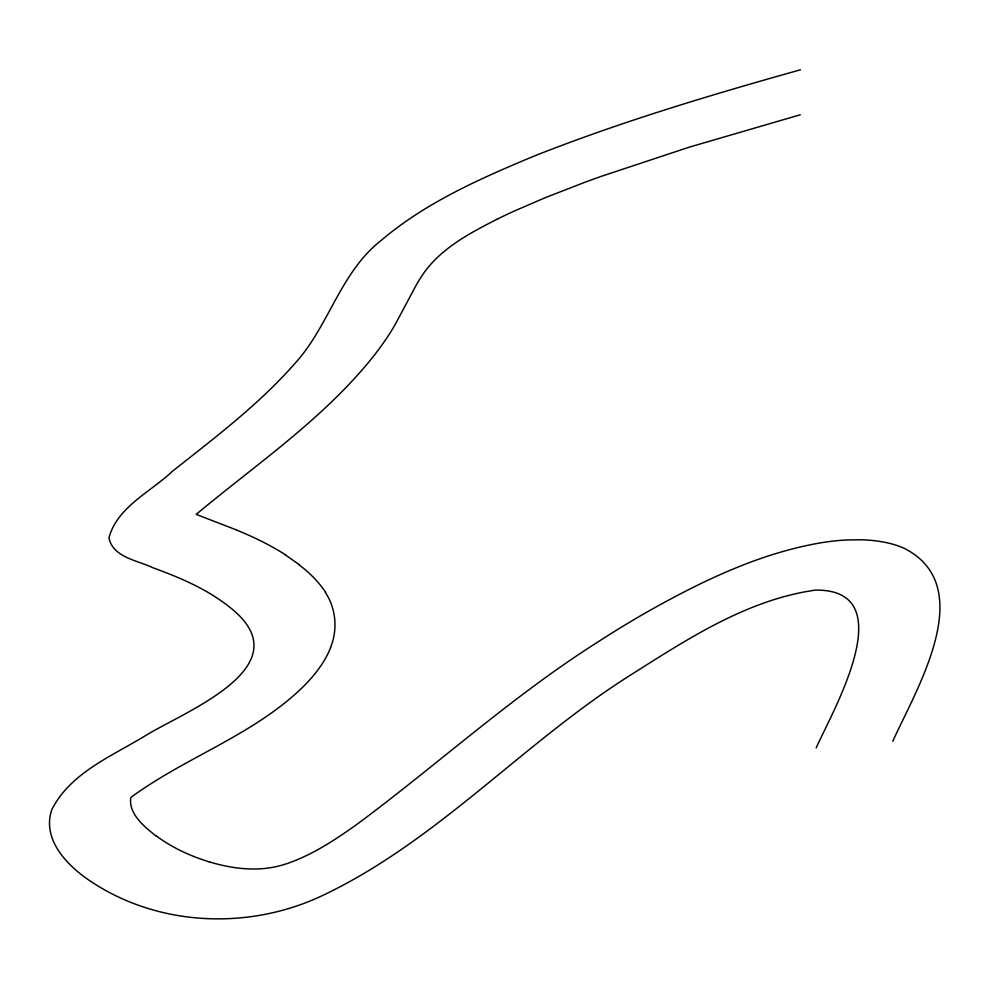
<?xml version="1.0" encoding="UTF-8"?>
<svg xmlns="http://www.w3.org/2000/svg" width="989" height="989" viewBox="0 0 989 989"><rect width="100%" height="100%" fill="white"/><g stroke="black" fill="none" stroke-linecap="round" stroke-linejoin="round"><path stroke-width="1.48" d="M330.511 647.523C337.904 629.696 336.062 608.569 325.381 592.46M816.16 747.907C832.132 711.969 903.686 589.234 815.517 590.099C746.003 599.878 685.637 640.291 627.471 677.02C522.155 744.173 436.965 841.009 323.354 895.132C250.081 930.253 159.316 926.928 91.136 881.619C68.031 866.438 41.563 840.007 51.762 809.744C70.491 772.545 112.449 755.955 146.187 735.21C186.983 710.349 304.563 665.399 229.399 606.937C206.788 588.987 179.911 577.588 152.998 567.773C137.731 560.404 112.87 557.499 108.951 537.868C117.085 506.998 150.884 491.817 172.543 471.16C215.243 437.447 259.031 404.328 295.093 363.272C328.929 326.061 340.129 272.865 380.617 240.883C425.591 202.498 480.444 178.477 534.517 155.916C621.253 121.672 710.695 94.944 800.435 69.799M892.758 741.293C916.061 689.444 979.592 586.341 903.909 548.166A145.371 72.902 -21 0 0 861.703 539.784L847.35 539.945A155.162 77.822 -21 0 0 822.539 542.528C758.65 553.123 699.582 582.187 643.752 613.897A620.128 311.003 -21 0 0 597.566 642.182C512.549 695.996 438.09 764.077 357.511 823.936C335.172 839.834 311.869 855.374 285.636 864.065A56.818 28.496 -21 0 1 269.243 867.909C249.203 870.777 228.743 867.699 209.495 861.926M497.516 219.002C469.132 233.466 439.104 249.129 421.326 276.722A242.144 121.437 -21 0 0 416.122 285.289L395.241 324.429A377.452 189.295 -21 0 1 362.604 369.354C314.119 425.258 252.652 467.278 196.168 514.379L236.445 529.931M800.262 114.786L689.63 147.04L601.386 176.302A790.199 396.292 -21 0 0 583.819 182.693L545.421 197.615L514.317 211.04A325.9 163.445 -21 0 0 497.516 218.989M285.191 554.755L298.777 564.336M156.311 836.249C144.987 827.064 128.335 814.318 130.783 797.715A15.045 7.541 -21 0 1 131.698 796.825C183.46 759.008 246.051 737.547 294.524 694.76A158.673 79.577 -21 0 0 330.685 647.498M209.47 861.951A364.1 182.606 -21 0 1 156.583 836.101M298.567 564.447A376.512 188.825 -21 0 1 325.653 592.337M236.359 530.005A645.063 323.502 -21 0 1 285.314 554.668"/></g></svg>
